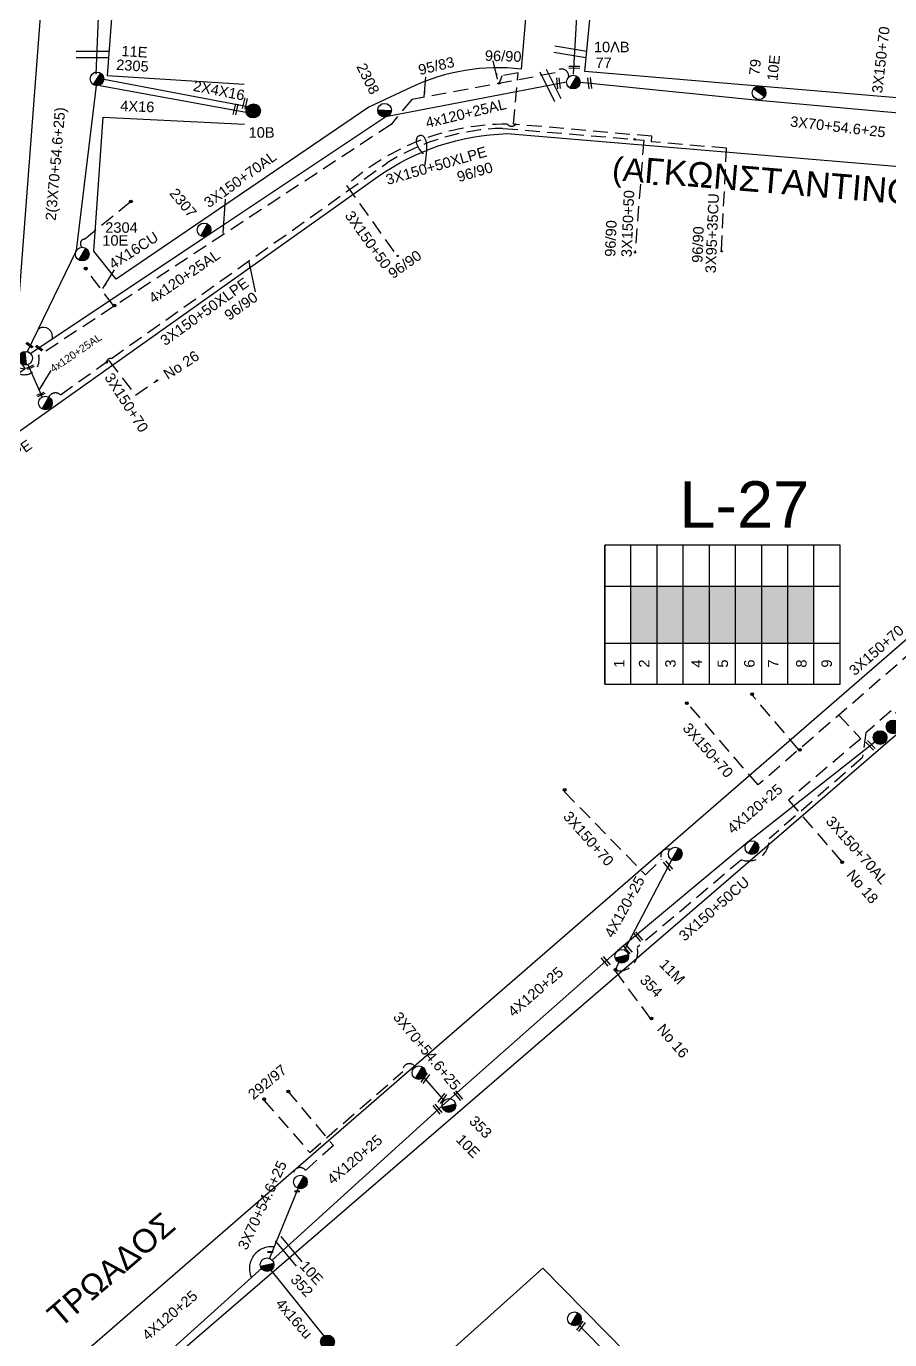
# Model space of a CAD drawing. Header units: millimetres. Extents: x 3156 to 5307, y 1191 to 2273.
# Drawn here: x 3402.7 to 3551.4, y 1347.8 to 1573.9 of the extents above; entities that cross this region are included whole.
import ezdxf
from ezdxf.enums import TextEntityAlignment as Align

# ---------------------------------------------------------------- set-up
doc = ezdxf.new("R2010")
doc.units = ezdxf.units.MM
doc.linetypes.add('DASHED', pattern=[19.05, 12.7, -6.35])
for name, color, linetype in [('Άγνωστα', 7, 'Continuous'), ('Ασφαλειοκιβώτια Χ.Τ 9 αναχωρήσεων', 7, 'Continuous'), ('Γυμνά εναέρια ΧΤ (3Φ)   4x16CU', 7, 'Continuous'), ('Εναέρια παροχή ΧΤ 4x16', 7, 'SYN_LINE'), ('Εναέρια παροχή ΧΤ 4x25', 7, 'SYN_LINE'), ('Επιγραφές - Σχήματα', 7, 'Continuous'), ('Καλώδια ΧΤ   3x150+50AL', 7, 'DASHED'), ('Καλώδια ΧΤ   3x150+50CU', 7, 'DASHED'), ('Καλώδια ΧΤ   3x150+70AL', 7, 'DASHED'), ('Καλώδια ΧΤ   3x150AL+50XLPE', 7, 'DASHED'), ('Μηχανική τομή', 7, 'Continuous'), ('Στύλος Ξύλινος', 7, 'Continuous'), ('Στύλος Ξύλινος @ 1', 7, 'Continuous'), ('Στύλος ΦΜ', 7, 'Continuous'), ('Στύλος ΦΜ @ 1', 7, 'Continuous'), ('Συνδέσεις', 7, 'Continuous'), ('Συνεστραμμένα ΧΤ   3x70+54.6+25 AL', 7, 'SYN_LINE'), ('Συνεστραμμένα ΧΤ   4x120+25 AL', 7, 'SYN_LINE'), ('Τομή', 7, 'Continuous'), ('Υποσταθμός εναέριος 2 στύλων', 7, 'Continuous'), ('Υποσταθμός πόλεως', 7, 'Continuous'), ('Υπόβαθρο ΔΕΗ', 7, 'Continuous')]:
    doc.layers.add(name, color=color, linetype=linetype)
doc.styles.add('arial', font='arial.ttf')
doc.styles.get("Standard").update_dxf_attribs({"font": 'arial.ttf'})
doc.linetypes.add('SYN_LINE', pattern='A,0.5,-0.0001,["/\\/\\/\\/",Standard,S=0.1,R=0,X=0,Y=-0.05],-0.25', length=0.7501)
doc.dimstyles.new('ISO-25', dxfattribs={"dimtxt": 2.5, "dimasz": 2.5, "dimexe": 1.25, "dimexo": 0.625, "dimtad": 1, "dimtxsty": 'Standard', "dimcen": 2.5, "dimadec": 0, "dimazin": 0, "dimtfac": 1, "dimtmove": 0, "dimatfit": 3, "dimfxl": 1, "dimarcsym": 0})

# ---------------------------------------------------------------- blocks, each defined once
blk = doc.blocks.new('ΥΠΑΡΧΩΝ ΤΣΙΜΕΝΤΕΝΙΟΣ ΣΤΥΛΟΣ')
at = {"layer": 'Στύλος ΦΜ'}
blk.add_hatch(color=7, dxfattribs=at).paths.add_polyline_path([(-1.29, -2.28, 0.574793), (2.62, 0, 0.268822), (1.3, 2.27)])
at = {"layer": 'Στύλος ΦΜ', "color": 7}
blk.add_line((-1.29, -2.28), (1.3, 2.27), dxfattribs=at)
blk.add_circle((0, 0), 2.62, dxfattribs=at)
at = {"layer": 'Στύλος ΦΜ', "flags": 4}
for tag, p in [('ΑΡΙΘΜΟΣ', (-4.68, 8.05)), ('ΤΥΠΟΣ', (-4.91, 3.03))]:
    blk.add_attdef(tag, p, '', height=4, dxfattribs=at)
blk = doc.blocks.new('ΥΠΟΣΤΑΘΜΟΣ ΕΝΑΕΡΙΟΣ ΕΠΙ 2 ΣΤΥΛΩΝ')
at = {"layer": 'Υποσταθμός εναέριος 2 στύλων', "linetype": 'Continuous'}
for points in [[(-11.97, -2.11, 0.574793), (-8.45, -0.07, 0.268822), (-9.64, 1.98)], [(9.68, -2.15, 0.574793), (13.19, -0.1, 0.268822), (12.01, 1.95)]]:
    blk.add_hatch(color=256, dxfattribs=at).paths.add_polyline_path(points)
for p, q in [((-11.97, -2.11), (-9.64, 1.98)), ((9.68, -2.15), (12.01, 1.95))]:
    blk.add_line(p, q, dxfattribs=at)
for centre in [(-10.81, -0.07), (10.84, -0.1)]:
    blk.add_circle(centre, 2.36, dxfattribs=at)
at = {"layer": 'Υποσταθμός πόλεως', "linetype": 'Continuous', "ltscale": 40}
blk.add_lwpolyline([(-8.57, 2.82), (8.57, 2.82), (8.57, -2.82), (-8.57, -2.82)], close=True, dxfattribs=at)
for points in [[(-5.75, 0), (-8.57, 2.82)], [(-8.57, -2.82), (-5.75, 0)], [(-5.75, 0), (5.75, 0)], [(5.75, 0), (8.57, 2.82)], [(8.57, -2.82), (5.75, 0)]]:
    blk.add_lwpolyline(points, dxfattribs=at)
at = {"layer": 'Υποσταθμός εναέριος 2 στύλων', "ltscale": 40, "flags": 1}
for tag, p in [('ΜΕΤΑΣΧΗΜΑΤΙΣΜΟΣ', (14.09, 2.51)), ('ΙΣΧΥΣ', (14.07, -0.28)), ('ΑΡΙΘΜΟΣ', (14.19, -3))]:
    blk.add_attdef(tag, p, '', height=1.8, dxfattribs=at)
blk = doc.blocks.new('ΥΠΑΡΧΩΝ ΞΥΛΙΝΟΣ ΣΤΥΛΟΣ')
at = {"layer": 'Στύλος Ξύλινος'}
h = blk.add_hatch(color=7, dxfattribs=at)
h.paths.add_polyline_path([(-2.62, 0, 0.270008), (-1.29, -2.28), (1.3, 2.27, 0.576266)])
h.paths.add_polyline_path([(-1.29, -2.28, 0.574793), (2.62, 0, 0.268822), (1.3, 2.27)])
at = {"layer": 'Στύλος Ξύλινος', "color": 7}
blk.add_line((-1.29, -2.28), (1.3, 2.27), dxfattribs=at)
blk.add_circle((0, 0), 2.62, dxfattribs=at)
at = {"layer": 'Στύλος Ξύλινος', "flags": 4}
for tag, p in [('ΑΡΙΘΜΟΣ', (-4.91, 8.6)), ('ΤΥΠΟΣ', (-4.85, 3.39))]:
    blk.add_attdef(tag, p, '', height=4, dxfattribs=at)
blk = doc.blocks.new('ΤΟΜΗ')
at = {"layer": 'Τομή', "ltscale": 40}
for p, q in [((-5.68, 0), (5.68, 0)), ((5.68, -2.33), (-5.68, -2.33))]:
    blk.add_line(p, q, dxfattribs=at)
blk = doc.blocks.new('ΜΗΧΑΝΙΚΗ ΤΟΜΗ')
at = {"layer": 'Μηχανική τομή', "ltscale": 40}
for p, q in [((-1.89, 0.78), (1.89, 0.78)), ((1.89, 0), (-1.89, 0))]:
    blk.add_line(p, q, dxfattribs=at)
blk = doc.blocks.new('ΑΣΦΑΛΕΙΟΚΙΒΩΤΙΟ ΥΠΟΣΤΑΘΜΟΥ 9 ΑΝΑΧΩΡΗΣΕΩΝ')
at = {"layer": 'Ασφαλειοκιβώτια Χ.Τ 9 αναχωρήσεων', "ltscale": 40}
for p, q in [((-23.8, 40.36), (24.02, 40.36)), ((-9.72, 40.36), (-9.72, -40.64)), ((9.94, 40.36), (9.94, -40.64)), ((-23.8, 31.36), (24.02, 31.36)), ((-23.8, 22.36), (24.02, 22.36)), ((-23.8, 13.36), (24.02, 13.36)), ((-23.8, 4.36), (24.02, 4.36)), ((-23.8, -4.64), (24.02, -4.64)), ((-23.8, -13.64), (24.02, -13.64)), ((-23.8, -22.64), (24.02, -22.64)), ((-23.8, -31.64), (24.02, -31.64))]:
    blk.add_line(p, q, dxfattribs=at)
at = {"layer": 'Ασφαλειοκιβώτια Χ.Τ 9 αναχωρήσεων'}
blk.add_lwpolyline([(-23.8, -40.64), (24.02, -40.64), (24.02, 40.36), (-23.8, 40.36)], close=True, dxfattribs=at)
for s, p in [('1', (-18.12, 33.62)), ('2', (-18.12, 25.05)), ('3', (-18.12, 15.98)), ('4', (-18.12, 6.96)), ('5', (-18.12, -2.05)), ('6', (-18.12, -11.19)), ('7', (-18.12, -19.43)), ('8', (-18.12, -29.12)), ('9', (-18.12, -37.81))]:
    blk.add_text(s, height=3.6, dxfattribs=at).set_placement(p)
at = {"layer": 'Ασφαλειοκιβώτια Χ.Τ 9 αναχωρήσεων', "ltscale": 40}
for tag, height, p in [('ΟΝΟΜΑ', 5, (-0.16, 44.31)), ('ΚΕΙΜΕΝΟ 1', 2, (17.06, 35.59)), ('ΚΕΙΜΕΝΟ 2', 2, (17.06, 26.88)), ('ΚΕΙΜΕΝΟ 3', 2, (17.06, 17.69)), ('ΚΕΙΜΕΝΟ 4', 2, (17.06, 8.71)), ('ΚΕΙΜΕΝΟ 5', 2, (17.06, -0.13)), ('ΚΕΙΜΕΝΟ 6', 2, (17.06, -9.05)), ('ΚΕΙΜΕΝΟ 7', 2, (17.06, -18.13)), ('ΚΕΙΜΕΝΟ 8', 2, (17.06, -26.85)), ('ΚΕΙΜΕΝΟ 9', 2, (17.06, -35.99)), ('ΣΧ', 2, (-0.1, -42.64))]:
    blk.add_attdef(tag, text='', height=height, dxfattribs=at).set_placement(p, align=Align.MIDDLE_CENTER)
blk = doc.blocks.new('_ΣΥΝΔΕΣΗ')
at = {"layer": 'Συνδέσεις', "linetype": 'SYN_LINE', "ltscale": 40}
blk.add_hatch(color=256, dxfattribs=at).paths.add_polyline_path([(0.5, -0.01, 1), (-0.5, -0.01, 1)])
at = {"layer": 'Συνδέσεις'}
blk.add_circle((0, -0.01), 0.5, dxfattribs=at)

msp = doc.modelspace()

# ---------------------------------------------------------------- hatches: boundary and pattern name
at = {"layer": 'Ασφαλειοκιβώτια Χ.Τ 9 αναχωρήσεων'}
for color, points in [(2, [(3511.34, 1477.54), (3506.84, 1477.54), (3506.84, 1467.71), (3511.34, 1467.71)]), (30, [(3515.84, 1477.54), (3511.34, 1477.54), (3511.34, 1467.71), (3515.84, 1467.71)]), (151, [(3520.34, 1477.54), (3515.84, 1477.54), (3515.84, 1467.71), (3520.34, 1467.71)]), (6, [(3524.84, 1477.54), (3520.34, 1477.54), (3520.34, 1467.71), (3524.84, 1467.71)]), (5, [(3529.34, 1477.54), (3524.84, 1477.54), (3524.84, 1467.71), (3529.34, 1467.71)]), (85, [(3533.84, 1477.54), (3529.34, 1477.54), (3529.34, 1467.71), (3533.84, 1467.71)]), (133, [(3538.34, 1477.54), (3533.84, 1477.54), (3533.84, 1467.71), (3538.34, 1467.71)])]:
    msp.add_hatch(color=color, dxfattribs=at).paths.add_polyline_path(points)

# ---------------------------------------------------------------- linework, layer by layer
at = {"layer": 'Άγνωστα'}
msp.add_lwpolyline([(3471.09, 1551.97), (3470.69, 1552.44), (3470.39, 1552.84), (3470.17, 1553.2), (3470.03, 1553.52), (3469.95, 1553.79), (3469.92, 1554.02), (3469.91, 1554.22), (3469.93, 1554.39), (3469.95, 1554.53), (3469.97, 1554.64), (3470, 1554.74), (3470.03, 1554.82), (3470.07, 1554.88), (3470.11, 1554.93), (3470.16, 1554.98), (3470.21, 1555.02), (3470.27, 1555.05), (3470.34, 1555.09), (3470.41, 1555.12), (3470.48, 1555.14), (3470.56, 1555.16), (3470.63, 1555.18), (3470.71, 1555.18), (3470.78, 1555.17), (3470.85, 1555.15), (3470.91, 1555.12), (3470.98, 1555.08), (3471.04, 1555.04), (3471.1, 1554.98), (3471.15, 1554.91), (3471.21, 1554.84), (3471.26, 1554.76), (3471.31, 1554.68), (3471.36, 1554.58), (3471.41, 1554.48), (3471.45, 1554.38), (3471.49, 1554.27), (3471.53, 1554.14), (3471.56, 1554.02), (3471.59, 1553.88), (3471.61, 1553.74), (3471.63, 1553.58), (3471.64, 1553.42), (3471.65, 1553.24), (3471.65, 1553.05), (3471.64, 1552.84), (3471.63, 1552.62), (3471.61, 1552.39), (3471.59, 1552.13), (3471.56, 1551.87), (3471.53, 1551.6), (3471.5, 1551.33), (3471.47, 1551.08), (3471.44, 1550.84), (3471.41, 1550.63), (3471.39, 1550.45), (3471.37, 1550.31), (3471.35, 1550.21), (3471.34, 1550.13), (3471.34, 1550.08), (3471.33, 1550.05), (3471.33, 1550.04), (3471.33, 1550.03), (3471.33, 1550.03), (3471.33, 1550.03), (3471.33, 1550.03), (3471.33, 1550.03), (3471.33, 1550.03), (3471.33, 1550.03), (3471.33, 1550.03), (3471.33, 1550.03), (3471.33, 1550.03), (3471.33, 1550.03), (3471.33, 1550.03), (3471.33, 1550.03), (3471.33, 1550.03), (3471.33, 1550.03), (3471.33, 1550.03), (3471.33, 1550.03), (3471.33, 1550.03)], dxfattribs=at)
at = {"layer": 'Άγνωστα', "color": 6}
msp.add_lwpolyline([(3458.45, 1545.75), (3458.43, 1545.77)], dxfattribs=at)
at = {"layer": 'Άγνωστα', "color": 6, "linetype": 'DASHED', "ltscale": 0.2}
for points in [[(3564.7, 1467.37), (3558.42, 1468.98), (3528.72, 1443.32)], [(3535.74, 1449.38), (3527.6, 1458.9)]]:
    msp.add_lwpolyline(points, dxfattribs=at)
at = {"layer": 'Άγνωστα', "color": 5, "linetype": 'SYN_LINE', "ltscale": 15}
msp.add_lwpolyline([(3505.73, 1414.89), (3513.87, 1430.4)], dxfattribs=at)
at = {"layer": 'Άγνωστα', "color": 5, "linetype": 'DASHED', "ltscale": 0.2}
msp.add_lwpolyline([(3510.19, 1403.09), (3504.12, 1411.37), (3504.75, 1412.75)], dxfattribs=at)
at = {"layer": 'Άγνωστα', "color": 151, "linetype": 'SYN_LINE', "ltscale": 5}
msp.add_lwpolyline([(3471.17, 1392.95), (3474.65, 1388.95)], dxfattribs=at)
at = {"layer": 'Άγνωστα', "color": 1, "linetype": 'SYN_LINE', "ltscale": 15}
msp.add_lwpolyline([(3449.5, 1373.79), (3444.57, 1361.82)], dxfattribs=at)
at = {"layer": 'Άγνωστα', "color": 1, "linetype": 'SYN_LINE', "ltscale": 20}
msp.add_lwpolyline([(3443.26, 1360.09), (3415.88, 1335.43)], dxfattribs=at)
at = {"layer": 'Άγνωστα', "color": 1}
msp.add_lwpolyline([(3454.08, 1348.36), (3444.91, 1359.79)], dxfattribs=at)
at = {"layer": 'Γυμνά εναέρια ΧΤ (3Φ)   4x16CU', "color": 6, "linetype": 'DASHED', "ltscale": 0.2}
msp.add_lwpolyline([(3417.76, 1525.87), (3412.96, 1532.06)], dxfattribs=at)
at = {"layer": 'Εναέρια παροχή ΧΤ 4x16', "color": 2, "ltscale": 20}
for points in [[(3415.36, 1563.73), (3440.87, 1559.08)], [(3416.06, 1564.83), (3440.87, 1560.14)]]:
    msp.add_lwpolyline(points, dxfattribs=at)
at = {"layer": 'Καλώδια ΧΤ   3x150+50AL', "color": 6, "linetype": 'DASHED', "ltscale": 0.2}
msp.add_lwpolyline([(3522.4, 1535.35), (3523.31, 1552.93), (3510.36, 1554.05), (3510.44, 1554.99), (3486.63, 1557.07), (3487.4, 1565.9), (3484.58, 1565.37), (3484.14, 1564.1)], dxfattribs=at)
at = {"layer": 'Καλώδια ΧΤ   3x150+50AL', "color": 85, "linetype": 'DASHED', "ltscale": 0.2}
msp.add_lwpolyline([(3417.4, 1516.74), (3464.86, 1550.41, -0.135811), (3484.8, 1556.35), (3509.04, 1554.33), (3507.54, 1535)], format="xyb", dxfattribs=at)
at = {"layer": 'Καλώδια ΧΤ   3x150+50AL', "color": 6, "linetype": 'DASHED', "ltscale": 0.2}
msp.add_lwpolyline([(3486.97, 1557.04, -0.482049), (3485.56, 1557.08, 0.184141), (3457.88, 1546.53), (3466.55, 1534.41)], format="xyb", dxfattribs=at)
at = {"layer": 'Καλώδια ΧΤ   3x150+50AL', "color": 2, "linetype": 'DASHED', "ltscale": 0.2}
msp.add_lwpolyline([(3412.36, 1535.89, -0.71511), (3412.74, 1537.27), (3420.61, 1543.71)], format="xyb", dxfattribs=at)
at = {"layer": 'Καλώδια ΧΤ   3x150+50AL', "color": 151, "ltscale": 0.2}
msp.add_lwpolyline([(3443.63, 1389.05), (3451.52, 1380.05), (3467.56, 1393.96, -0.836969), (3469.68, 1394.76, -0.967948)], format="xyb", dxfattribs=at)
at = {"layer": 'Καλώδια ΧΤ   3x150+50AL', "color": 85, "linetype": 'DASHED', "ltscale": 0.2}
msp.add_arc((3417.25, 1516.01), 0.736, 78.644, 165.0387, dxfattribs=at)
at = {"layer": 'Καλώδια ΧΤ   3x150+50CU', "color": 5, "ltscale": 0.2}
msp.add_lwpolyline([(3569.25, 1453.99), (3569.99, 1453.4, -1.291706), (3569.55, 1453.07), (3563, 1459.34), (3559.15, 1456), (3557.85, 1457), (3554.66, 1454.63), (3551.63, 1456.07), (3547.27, 1452.28), (3546.66, 1447.96), (3530.61, 1434.02, -0.533754), (3525.88, 1430.42), (3507.91, 1415.31, -0.556118), (3504.12, 1411.37, 2.044767)], format="xyb", dxfattribs=at)
at = {"layer": 'Καλώδια ΧΤ   3x150+50CU', "color": 1, "linetype": 'DASHED', "ltscale": 0.2}
msp.add_lwpolyline([(3447.65, 1390.69), (3455.6, 1381.24), (3450.81, 1376.94)], dxfattribs=at)
msp.add_arc((3449.86, 1376.26), 1.17, 35.4811, 216.5831, dxfattribs=at)
at = {"layer": 'Καλώδια ΧΤ   3x150+50CU', "linetype": 'Continuous', "ltscale": 0.2}
msp.add_arc((3444.91, 1360.03), 3.78, 82.7963, 201.6373, dxfattribs=at)
at = {"layer": 'Καλώδια ΧΤ   3x150+70AL', "color": 6, "ltscale": 0.2}
msp.add_lwpolyline([(3496.1, 1565.17, 0.847531), (3493.77, 1565.89), (3469.08, 1561.31), (3465.53, 1557.02), (3404.84, 1517.2, -0.628265), (3401.36, 1514.14)], format="xyb", dxfattribs=at)
at = {"layer": 'Καλώδια ΧΤ   3x150+70AL', "color": 85, "linetype": 'DASHED', "ltscale": 0.2}
msp.add_lwpolyline([(3406.6, 1510.09, -0.495249), (3408.58, 1510.49), (3416.93, 1516.41), (3421.51, 1510.43), (3425.23, 1512.96)], format="xyb", dxfattribs=at)
at = {"layer": 'Καλώδια ΧΤ   3x150+70AL', "color": 6, "ltscale": 0.2}
for points in [[(3528.72, 1443.32), (3516.53, 1457.42)], [(3542.62, 1455.33), (3546.42, 1451.27), (3533.96, 1440.71), (3543.19, 1430.03)]]:
    msp.add_lwpolyline(points, dxfattribs=at)
at = {"layer": 'Καλώδια ΧΤ   3x150+70AL', "color": 5, "linetype": 'DASHED', "ltscale": 0.2}
msp.add_lwpolyline([(3495.36, 1442.18), (3509.33, 1427.84), (3512.12, 1430.53, -0.717106), (3513.56, 1432.19, -0.045941)], format="xyb", dxfattribs=at)
at = {"layer": 'Συνεστραμμένα ΧΤ   3x70+54.6+25 AL', "color": 6, "linetype": 'SYN_LINE', "ltscale": 20}
msp.add_lwpolyline([(3427.95, 1743.7), (3421.53, 1669.8), (3419.58, 1643.47), (3416.12, 1600.87), (3414.68, 1565.69)], dxfattribs=at)
at = {"layer": 'Συνεστραμμένα ΧΤ   3x70+54.6+25 AL', "color": 2, "ltscale": 20}
msp.add_lwpolyline([(3402.88, 1517.83), (3411.34, 1535.3), (3414.87, 1564.18)], dxfattribs=at)
at = {"layer": 'Συνεστραμμένα ΧΤ   3x70+54.6+25 AL', "color": 6, "ltscale": 20}
msp.add_lwpolyline([(3498.08, 1564.31), (3528.22, 1561.28), (3558.03, 1558.59), (3586.2, 1556.55)], dxfattribs=at)
at = {"layer": 'Συνεστραμμένα ΧΤ   3x70+54.6+25 AL', "color": 2, "linetype": 'SYN_LINE', "ltscale": 20}
msp.add_lwpolyline([(3514.39, 1333.34), (3497.34, 1350.89), (3497.34, 1350.89)], dxfattribs=at)
at = {"layer": 'Συνεστραμμένα ΧΤ   4x120+25 AL', "color": 62, "ltscale": 20}
msp.add_lwpolyline([(3501.71, 1625.52), (3498.69, 1596.31), (3496.91, 1565.67)], dxfattribs=at)
at = {"layer": 'Συνεστραμμένα ΧΤ   4x120+25 AL', "color": 2, "ltscale": 20}
msp.add_lwpolyline([(3495.73, 1564.31), (3464.63, 1558.33), (3433.98, 1537.88), (3403.38, 1517.52)], dxfattribs=at)
at = {"layer": 'Συνεστραμμένα ΧΤ   4x120+25 AL', "color": 85, "linetype": 'SYN_LINE', "ltscale": 8}
msp.add_lwpolyline([(3402.98, 1515.69), (3405.46, 1510.06)], dxfattribs=at)
at = {"layer": 'Συνεστραμμένα ΧΤ   4x120+25 AL', "color": 151, "linetype": 'SYN_LINE', "ltscale": 20}
msp.add_lwpolyline([(3548.85, 1450.69), (3526.94, 1433.44), (3504.49, 1414.72), (3474.89, 1388.57), (3445.04, 1361.51)], dxfattribs=at)
at = {"layer": 'Υπόβαθρο ΔΕΗ'}
for points in [[(3237.79, 1738.54), (3315.47, 1741.45), (3417.8, 1742.86), (3400.68, 1517.31), (3330.92, 1468.84), (3297.06, 1517.57)], [(3487.96, 1566.57), (3502.85, 1740.53), (3430.15, 1743.39), (3416.66, 1565.48), (3440.23, 1563.95)], [(3578.48, 1559.42), (3498.92, 1566.17), (3513.04, 1713.19), (3611.51, 1705.27), (3606.97, 1683.14), (3549.36, 1693.27)], [(3503.36, 1246.73), (3422.58, 1339.94), (3557.75, 1456.48), (3669.35, 1348.39), (3600.62, 1284.17), (3586.6, 1287.36), (3534.78, 1316.33), (3491.68, 1360.1), (3476, 1346.03), (3497.13, 1324.94), (3565.72, 1287.62), (3565.72, 1283.37), (3525.39, 1247.02)]]:
    msp.add_lwpolyline(points, dxfattribs=at)
for points in [[(3487.96, 1566.57, 0.14003), (3469.06, 1563.44), (3461.68, 1560.03), (3418.21, 1530.41), (3414.33, 1535.2), (3415.97, 1558.29), (3440.28, 1557.05)], [(3235.55, 1370.35), (3255.22, 1384.5), (3248.17, 1395.43), (3456.79, 1543.44), (3463.22, 1548, -0.148439), (3485.53, 1555.45), (3575.59, 1547.92), (3557.84, 1471.44), (3298.38, 1246.41)]]:
    msp.add_lwpolyline(points, format="xyb", dxfattribs=at)
msp.add_arc((3405.66, 1520.53), 1.56, 342.796, 121.2899, dxfattribs=at)

# ---------------------------------------------------------------- block references
at = {"layer": 'Ασφαλειοκιβώτια Χ.Τ 9 αναχωρήσεων', "xscale": 0.5, "yscale": 0.5, "zscale": 0.5, "rotation": 90}
msp.add_blockref('ΑΣΦΑΛΕΙΟΚΙΒΩΤΙΟ ΥΠΟΣΤΑΘΜΟΥ 9 ΑΝΑΧΩΡΗΣΕΩΝ', (3522.52, 1472.57), dxfattribs=at)
at = {"layer": 'Μηχανική τομή'}
for p, xscale, yscale, zscale, rotation in [((3496.49, 1570.11), 1.47798030338155, 1.47798030338155, 1.47798030338155, 170.5523734023038), ((3494.15, 1564.09), 0.4999999999991956, 0.4999999999991956, 0.4999999999991956, 276.3414291749358), ((3497.1, 1566.68), 0.4999999999991956, 0.4999999999991956, 0.4999999999991956, 359.4676848000191), ((3499.53, 1564.11), 0.4999999999991391, 0.4999999999991391, 0.4999999999991391, 276.3414291749365), ((3438.57, 1559.67), 0.4999999999992031, 0.4999999999992031, 0.4999999999992031, 257.0833907989992), ((3440.18, 1560.67), 0.4999999999992031, 0.4999999999992031, 0.4999999999992031, 257.0833907989992), ((3403.2, 1518.92), 0.358959658025011, 0.358959658025011, 0.358959658025011, 324.6702046755385), ((3404.85, 1518.41), 0.358959658025011, 0.358959658025011, 0.358959658025011, 324.6702046755385), ((3403.47, 1515.09), 0.358959658025011, 0.358959658025011, 0.358959658025011, 23.3281539630514), ((3405.26, 1510.41), 0.358959658025011, 0.358959658025011, 0.358959658025011, 23.3281539630514), ((3547.95, 1449.99), 0.4999999999993141, 0.4999999999993141, 0.4999999999993141, 314.5537774528761), ((3513.06, 1429.26), 0.4999999999990372, 0.4999999999990372, 0.4999999999990372, 309.6537598130635), ((3507.94, 1417.06), 0.4999999999990372, 0.4999999999990372, 0.4999999999990372, 309.6537598130635), ((3506.11, 1414.97), 0.4999999999990372, 0.4999999999990372, 0.4999999999990372, 309.6537598130635), ((3502.33, 1412.81), 0.4999999999992836, 0.4999999999992836, 0.4999999999992836, 309.6537598131077), ((3471.26, 1392.91), 0.4999999999992128, 0.4999999999992128, 0.4999999999992128, 233.5690771157241), ((3474.21, 1389.48), 0.4999999999992127, 0.4999999999992127, 0.4999999999992127, 233.5690771157241), ((3476.92, 1389.68), 0.4999999999990372, 0.4999999999990372, 0.4999999999990372, 309.6537598130635), ((3473.37, 1387.37), 0.4999999999990372, 0.4999999999990372, 0.4999999999990372, 309.6537598130635), ((3449.37, 1373.25), 0.2499999999999679, 0.2499999999999679, 0.2499999999999679, 359.2601214802477), ((3444.75, 1362.81), 0.2499999999999679, 0.2499999999999679, 0.2499999999999679, 359.2601214802477), ((3498.06, 1350.22), 0.4999999999992128, 0.4999999999992128, 0.4999999999992128, 233.5690771157241)]:
    msp.add_blockref('ΜΗΧΑΝΙΚΗ ΤΟΜΗ', p, dxfattribs=dict(at, xscale=xscale, yscale=yscale, zscale=zscale, rotation=rotation))
at = {"layer": 'Στύλος Ξύλινος @ 1', "ltscale": 40, "xscale": 0.4499999999998181, "yscale": 0.4499999999998181, "zscale": 0.4499999999998181}
for p in [(3441.74, 1559.32), (3549.74, 1451.46), (3454.58, 1347.41)]:
    msp.add_blockref('ΥΠΑΡΧΩΝ ΞΥΛΙΝΟΣ ΣΤΥΛΟΣ', p, dxfattribs=at)
at = {"layer": 'Στύλος Ξύλινος @ 1', "ltscale": 40}
ref = msp.add_blockref('ΥΠΑΡΧΩΝ ΞΥΛΙΝΟΣ ΣΤΥΛΟΣ', (3551.98, 1453.29), dxfattribs=dict(at, xscale=0.4499999999996422, yscale=0.4499999999996422, zscale=0.4499999999996422, rotation=316.1583867993203))
ref.add_attrib('ΤΥΠΟΣ', '358', (3554.7, 1449.98), dxfattribs={"layer": '', "height": 1.8, "rotation": 316.1584, "flags": 4})
at = {"layer": 'Στύλος ΦΜ @ 1', "ltscale": 40}
ref = msp.add_blockref('ΥΠΑΡΧΩΝ ΤΣΙΜΕΝΤΕΝΙΟΣ ΣΤΥΛΟΣ', (3414.89, 1564.86), dxfattribs=dict(at, xscale=0.4499999999998181, yscale=0.4499999999998181, zscale=0.4499999999998181, rotation=356.334118848617))
ref.add_attrib('ΤΥΠΟΣ', '11E', (3419.06, 1568.81), dxfattribs={"layer": '', "height": 1.8, "rotation": 356.3341, "flags": 4})
ref.add_attrib('ΑΡΙΘΜΟΣ', '2305', (3418.15, 1566.44), dxfattribs={"layer": '', "height": 1.8, "rotation": 356.3341, "flags": 4})
ref = msp.add_blockref('ΥΠΑΡΧΩΝ ΤΣΙΜΕΝΤΕΝΙΟΣ ΣΤΥΛΟΣ', (3496.91, 1564.31), dxfattribs=dict(at, xscale=0.4499999999998181, yscale=0.4499999999998181, zscale=0.4499999999998181))
ref.add_attrib('ΤΥΠΟΣ', '10ΛB', (3500.45, 1569.46), dxfattribs={"layer": '', "height": 1.8, "flags": 4})
ref.add_attrib('ΑΡΙΘΜΟΣ', '77', (3500.74, 1566.75), dxfattribs={"layer": '', "height": 1.8, "flags": 4})
ref = msp.add_blockref('ΥΠΑΡΧΩΝ ΤΣΙΜΕΝΤΕΝΙΟΣ ΣΤΥΛΟΣ', (3464.41, 1559.48), dxfattribs=dict(at, xscale=0.4499999999999649, yscale=0.4499999999999649, zscale=0.4499999999999649, rotation=296.4456567981076))
ref.add_attrib('ΤΥΠΟΣ', '2308', (3459.51, 1567.01), dxfattribs={"layer": '', "height": 1.8, "rotation": 296.4457, "flags": 4})
ref = msp.add_blockref('ΥΠΑΡΧΩΝ ΤΣΙΜΕΝΤΕΝΙΟΣ ΣΤΥΛΟΣ', (3528.89, 1562.49), dxfattribs=dict(at, xscale=0.4499999999999146, yscale=0.4499999999999146, zscale=0.4499999999999146, rotation=84.10776159479703))
ref.add_attrib('ΤΥΠΟΣ', '10E', (3532.05, 1564.47), dxfattribs={"layer": '', "height": 1.8, "rotation": 84.1078, "flags": 4})
ref.add_attrib('ΑΡΙΘΜΟΣ', '79', (3528.94, 1565.4), dxfattribs={"layer": '', "height": 1.8, "rotation": 84.1078, "flags": 4})
ref = msp.add_blockref('ΥΠΑΡΧΩΝ ΤΣΙΜΕΝΤΕΝΙΟΣ ΣΤΥΛΟΣ', (3441.84, 1559.37), dxfattribs=dict(at, xscale=0.4499999999998181, yscale=0.4499999999998181, zscale=0.4499999999998181))
ref.add_attrib('ΤΥΠΟΣ', '10B', (3441, 1554.75), dxfattribs={"layer": '', "height": 1.8, "flags": 4})
ref = msp.add_blockref('ΥΠΑΡΧΩΝ ΤΣΙΜΕΝΤΕΝΙΟΣ ΣΤΥΛΟΣ', (3412.36, 1534.71), dxfattribs=dict(at, xscale=0.4499999999998181, yscale=0.4499999999998181, zscale=0.4499999999998181))
ref.add_attrib('ΤΥΠΟΣ', '2304', (3416.32, 1538.38), dxfattribs={"layer": '', "height": 1.8, "flags": 4})
ref.add_attrib('ΑΡΙΘΜΟΣ', '10E', (3415.81, 1536.16), dxfattribs={"layer": '', "height": 1.8, "flags": 4})
at = {"layer": 'Στύλος ΦΜ @ 1', "ltscale": 40, "xscale": 0.4499999999998181, "yscale": 0.4499999999998181, "zscale": 0.4499999999998181}
for p in [(3433.33, 1538.86), (3406.02, 1509.07), (3514.45, 1431.42), (3527.67, 1432.52), (3470.33, 1393.77), (3449.92, 1374.95), (3497.09, 1351.39)]:
    msp.add_blockref('ΥΠΑΡΧΩΝ ΤΣΙΜΕΝΤΕΝΙΟΣ ΣΤΥΛΟΣ', p, dxfattribs=at)
at = {"layer": 'Στύλος ΦΜ @ 1', "ltscale": 40}
ref = msp.add_blockref('ΥΠΑΡΧΩΝ ΤΣΙΜΕΝΤΕΝΙΟΣ ΣΤΥΛΟΣ', (3505.24, 1413.82), dxfattribs=dict(at, xscale=0.4499999999998164, yscale=0.4499999999998164, zscale=0.4499999999998164, rotation=314.4392218628576))
ref.add_attrib('ΤΥΠΟΣ', '11M', (3511.58, 1412.27), dxfattribs={"layer": '', "height": 1.8, "rotation": 314.4392, "flags": 4})
ref.add_attrib('ΑΡΙΘΜΟΣ', '354', (3508.23, 1409.57), dxfattribs={"layer": '', "height": 1.8, "rotation": 314.4392, "flags": 4})
ref = msp.add_blockref('ΥΠΑΡΧΩΝ ΤΣΙΜΕΝΤΕΝΙΟΣ ΣΤΥΛΟΣ', (3475.48, 1388.12), dxfattribs=dict(at, xscale=0.4499999999996918, yscale=0.4499999999996918, zscale=0.4499999999996918, rotation=314.8006454679236))
ref.add_attrib('ΤΥΠΟΣ', '353', (3478.83, 1385.28), dxfattribs={"layer": '', "height": 1.8, "rotation": 314.8006, "flags": 4})
ref.add_attrib('ΑΡΙΘΜΟΣ', '10E', (3476.57, 1382.1), dxfattribs={"layer": '', "height": 1.8, "rotation": 314.8006, "flags": 4})
ref = msp.add_blockref('ΥΠΑΡΧΩΝ ΤΣΙΜΕΝΤΕΝΙΟΣ ΣΤΥΛΟΣ', (3444.17, 1360.71), dxfattribs=dict(at, xscale=0.4499999999998625, yscale=0.4499999999998625, zscale=0.4499999999998625, rotation=312.6884049155848))
ref.add_attrib('ΤΥΠΟΣ', '10E', (3449.66, 1360.37), dxfattribs={"layer": '', "height": 1.8, "rotation": 312.6884, "flags": 4})
ref.add_attrib('ΑΡΙΘΜΟΣ', '352', (3448.09, 1358.05), dxfattribs={"layer": '', "height": 1.8, "rotation": 312.6884, "flags": 4})
at = {"layer": 'Συνδέσεις'}
for p, xscale, yscale, zscale in [((3484.14, 1564.1), 0.25, 0.25, 0.25), ((3486.95, 1557.03), 0.25, 0.25, 0.25), ((3507.49, 1554.46), 0.25, 0.25, 0.25), ((3511.03, 1546.86), 0.4777242751394019, 0.4777242751394019, 0.4777242751394019), ((3420.7, 1543.76), 0.4777242751394019, 0.4777242751394019, 0.4777242751394019), ((3466.69, 1534.4), 0.25, 0.25, 0.25), ((3507.54, 1535), 0.25, 0.25, 0.25), ((3522.45, 1535.2), 0.25, 0.25, 0.25), ((3412.95, 1532.24), 0.4777242751394019, 0.4777242751394019, 0.4777242751394019), ((3417.91, 1525.86), 0.4777242751394019, 0.4777242751394019, 0.4777242751394019), ((3416.54, 1516.08), 0.25, 0.25, 0.25), ((3425.23, 1512.96), 0.25, 0.25, 0.25), ((3527.69, 1458.94), 0.4777242751394019, 0.4777242751394019, 0.4777242751394019), ((3516.46, 1457.38), 0.4777242751394019, 0.4777242751394019, 0.4777242751394019), ((3535.9, 1449.35), 0.4777242751394019, 0.4777242751394019, 0.4777242751394019), ((3495.42, 1442.46), 0.4777242751394019, 0.4777242751394019, 0.4777242751394019), ((3543.21, 1430), 0.4777242751394019, 0.4777242751394019, 0.4777242751394019), ((3504.16, 1411.46), 0.4777242751394019, 0.4777242751394019, 0.4777242751394019), ((3510.38, 1403.09), 0.4777242751394019, 0.4777242751394019, 0.4777242751394019), ((3447.84, 1390.55), 0.4777242751394019, 0.4777242751394019, 0.4777242751394019), ((3443.66, 1389.22), 0.4777242751394019, 0.4777242751394019, 0.4777242751394019)]:
    msp.add_blockref('_ΣΥΝΔΕΣΗ', p, dxfattribs=dict(at, xscale=xscale, yscale=yscale, zscale=zscale))
at = {"layer": 'Τομή', "xscale": 0.5, "yscale": 0.5, "zscale": 0.5}
msp.add_blockref('ΤΟΜΗ', (3414.16, 1569.67), dxfattribs=at)
at = {"layer": 'Τομή'}
for p, xscale, yscale, zscale, rotation in [((3493.5, 1564.01), 0.5000000000001258, 0.5000000000001258, 0.5000000000001258, 296.4601630052143), ((3448.35, 1363.38), 0.4999999999998582, 0.4999999999998582, 0.4999999999998582, 309.3036566343027)]:
    msp.add_blockref('ΤΟΜΗ', p, dxfattribs=dict(at, xscale=xscale, yscale=yscale, zscale=zscale, rotation=rotation))
at = {"layer": 'Υποσταθμός εναέριος 2 στύλων', "xscale": 0.4999999999998927, "yscale": 0.4999999999998927, "zscale": 0.4999999999998927, "rotation": 215.0704856259617}
msp.add_blockref('ΥΠΟΣΤΑΘΜΟΣ ΕΝΑΕΡΙΟΣ ΕΠΙ 2 ΣΤΥΛΩΝ', (3398.18, 1513.63), dxfattribs=at)

# ---------------------------------------------------------------- texts
at = {"layer": 'Άγνωστα', "ltscale": 40, "attachment_point": 1, "style": 'arial'}
for s, insert, char_height, width, rotation in [('3X150+70', (3548.3, 1562.52), 1.8, 43.5158, 83.4932), ('96/90', (3481.72, 1569.8), 1.8, 43.5158, 358.1757), ('95/83', (3470.05, 1567.26), 1.8, 43.5158, 13.5349), ('4x120+25AL', (3471.3, 1558.15), 1.8, 43.5158, 13.5349), ('2(3X70+54.6+25)', (3405.99, 1540.57), 1.8, 43.5158, 85.0733), ('3X70+54.6+25', (3534.38, 1558.47), 1.8, 43.5158, 353.3826), ('3X150+50XLPE', (3464.44, 1548.33), 1.8, 43.5158, 16.0068), ('96/90', (3476.68, 1548.8), 1.8, 43.5158, 16.6017), ('2307', (3428.65, 1546.26), 1.8, 43.5158, 309.4138), ('3X150+50', (3505.15, 1534.22), 1.8, 43.5158, 87.6856), ('3X95+35CU', (3519.63, 1531.45), 1.8, 43.5158, 87.6856), ('3X150+50', (3458.94, 1542.39), 1.8, 43.5158, 305.6502), ('96/90', (3502.33, 1534.29), 1.8, 43.5158, 87.6856), ('96/90', (3517.33, 1533.24), 1.8, 43.5158, 87.6856), ('4x120+25AL', (3423.57, 1527.6), 1.8, 43.5158, 34.3794), ('96/90', (3464.81, 1531.84), 1.8, 43.5158, 35.6502), ('3X150+50XLPE', (3425.57, 1520.3), 1.8, 43.5158, 35.6502), ('96/90', (3436.6, 1524.65), 1.8, 43.5158, 35.6502), ('4x120+25AL', (3406.66, 1515.35), 1.302, 31.4777, 34.3794), ('3X150+70', (3417.62, 1514.48), 1.8, 43.5158, 302.7399), ('3X150+50XLPE', (3388.18, 1492.51), 1.8, 43.5158, 35.2153), ('3X150+70', (3544.17, 1463.35), 1.8, 43.5158, 41.5313), ('3X150+70', (3516.96, 1454.19), 1.8, 43.5158, 311.5313), ('4X120+25', (3523.19, 1436.13), 1.8, 43.5158, 40.6009), ('3X150+70', (3496.39, 1438.98), 1.8, 43.5158, 311.5313), ('4X120+25', (3502.15, 1417.71), 1.8, 43.5158, 61.2292), ('4X120+25', (3485.43, 1404.63), 1.8, 43.5158, 40.6009), ('3X70+54.6+25', (3467.15, 1404.45), 1.8, 43.5158, 309.4929), ('292/97', (3440.68, 1390.41), 1.8, 43.5158, 39.6347), ('4X120+25', (3454.29, 1375.74), 1.8, 43.5158, 40.6009), ('3X70+54.6+25', (3439.05, 1363.86), 1.8, 43.5158, 65.0296), ('4X120+25', (3422.45, 1348.92), 1.8, 43.5158, 40.6009)]:
    msp.add_mtext(s, dxfattribs=dict(at, insert=insert, char_height=char_height, width=width, rotation=rotation))
at = {"layer": 'Γυμνά εναέρια ΧΤ (3Φ)   4x16CU', "ltscale": 40, "insert": (3416.7, 1533.53), "char_height": 1.8, "width": 43.5158, "attachment_point": 1, "rotation": 32.7399, "style": 'arial'}
msp.add_mtext('4X16CU', dxfattribs=at)
at = {"layer": 'Εναέρια παροχή ΧΤ 4x25', "ltscale": 20, "char_height": 1.8, "width": 43.5158, "attachment_point": 1, "style": 'arial'}
for s, insert, rotation in [('2X4X16', (3431.68, 1564.6), 348.9439), ('4X16', (3418.94, 1561.15), 357.6856)]:
    msp.add_mtext(s, dxfattribs=dict(at, insert=insert, rotation=rotation))
at = {"layer": 'Καλώδια ΧΤ   3x150+50CU', "ltscale": 0.2, "char_height": 1.8, "width": 43.5158, "attachment_point": 1, "style": 'arial'}
for s, insert, rotation in [('Νο 26', (3426.1, 1514.53), 33.2487), ('3X150+50CU', (3514.87, 1417.63), 41.5313)]:
    msp.add_mtext(s, dxfattribs=dict(at, insert=insert, rotation=rotation))
at = {"layer": 'Καλώδια ΧΤ   3x150+70AL', "ltscale": 0.2, "char_height": 1.8, "width": 43.5158, "attachment_point": 1, "style": 'arial'}
for insert, rotation in [((3433.09, 1544.05), 35.6502), ((3541.61, 1438.16), 311.5313)]:
    msp.add_mtext('3X150+70AL', dxfattribs=dict(at, insert=insert, rotation=rotation))
at = {"layer": 'Καλώδια ΧΤ   3x150AL+50XLPE', "ltscale": 0.2, "char_height": 1.8, "width": 43.5158, "attachment_point": 1, "rotation": 310.6763, "style": 'arial'}
for s, insert in [('No 18', (3545.2, 1428.94)), ('No 16', (3512.57, 1402.37)), ('4x16cu', (3446.89, 1355.1))]:
    msp.add_mtext(s, dxfattribs=dict(at, insert=insert))
at = {"layer": 'Υπόβαθρο ΔΕΗ', "char_height": 4, "width": 25.6049, "attachment_point": 1, "style": 'arial'}
for s, insert, rotation in [('(A{\\H1.083x;ΓKΩNΣTANTINOY)}', (3503.82, 1551.79), 355.2499), ('ΤΡΩΑΔΟΣ', (3405.93, 1352.71), 40.6591)]:
    msp.add_mtext(s, dxfattribs=dict(at, insert=insert, rotation=rotation))
at = {"layer": 'Υπόβαθρο ΔΕΗ', "insert": (3515.16, 1495.59), "char_height": 8, "width": 92.0926, "attachment_point": 1, "style": 'arial'}
msp.add_mtext('L-27', dxfattribs=at)

# ---------------------------------------------------------------- leaders
at = {"layer": 'Επιγραφές - Σχήματα', "ltscale": 40}
for points in [[(3483.87, 1564.85), (3483.12, 1567.99)], [(3471.21, 1561.72), (3471.54, 1565.25)], [(3436.6, 1538.33), (3437.04, 1544.17)], [(3441.03, 1533.35), (3442.1, 1528.19)], [(3415.92, 1528.77), (3417.91, 1532.02)], [(3405, 1511.41), (3406.99, 1514.66)]]:
    msp.add_leader(points, dimstyle='ISO-25', override={"dimasz": 1, "dimtad": 0}, dxfattribs=at)

doc.saveas('drawing.dxf')
